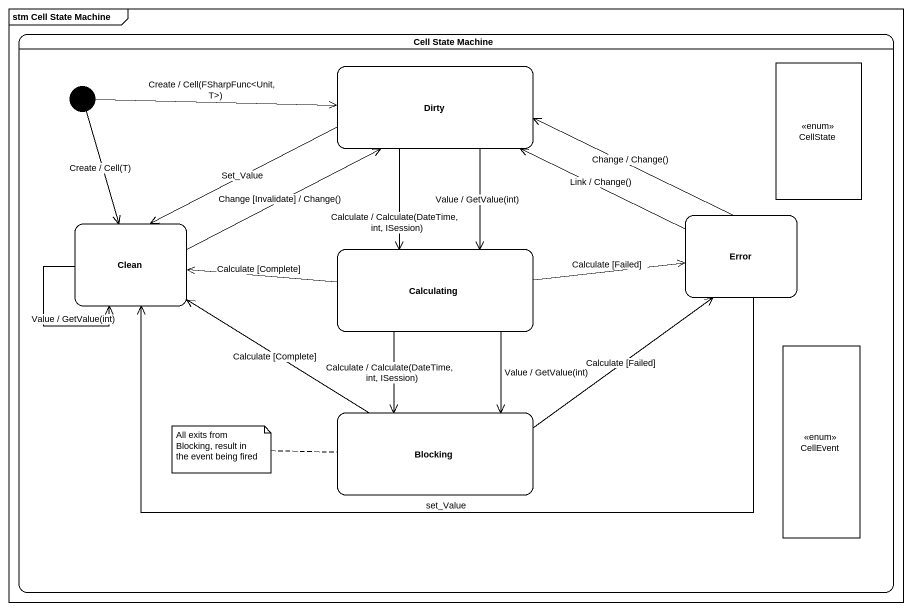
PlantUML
@startuml
mainframe stm Cell State Machine
hide empty description
state "Cell State Machine" as Cell_State_Machine {
  state Dirty
  state CellState <<enum>>
  state Clean
  state Error
  state Calculating
  state CellEvent <<enum>>
  state Blocking
  [*] -right-> Dirty : Create / Cell(FSharpFunc<Unit, T>)
  [*] --> Clean : Create / Cell(T)
}
Dirty -left-> Clean : Set_Value
Dirty --> Calculating : Calculate / Calculate(DateTime, int, ISession)
Dirty --> Calculating : Value / GetValue(int)
Clean -right-> Dirty : Change [Invalidate] / Change()
Clean --> Clean : Value / GetValue(int)
Error -left-> Dirty : Link / Change()
Error -left-> Dirty : Change / Change()
Error -left-> Clean : set_Value
Calculating -left-> Clean : Calculate [Complete]
Calculating -right-> Error : Calculate [Failed]
Calculating --> Blocking : Calculate / Calculate(DateTime, int, ISession)
Calculating --> Blocking : Value / GetValue(int)
Blocking -up-> Clean : Calculate [Complete]
Blocking -up-> Error : Calculate [Failed]
note left of Blocking : All exits from Blocking, result in the event being fired
@enduml
